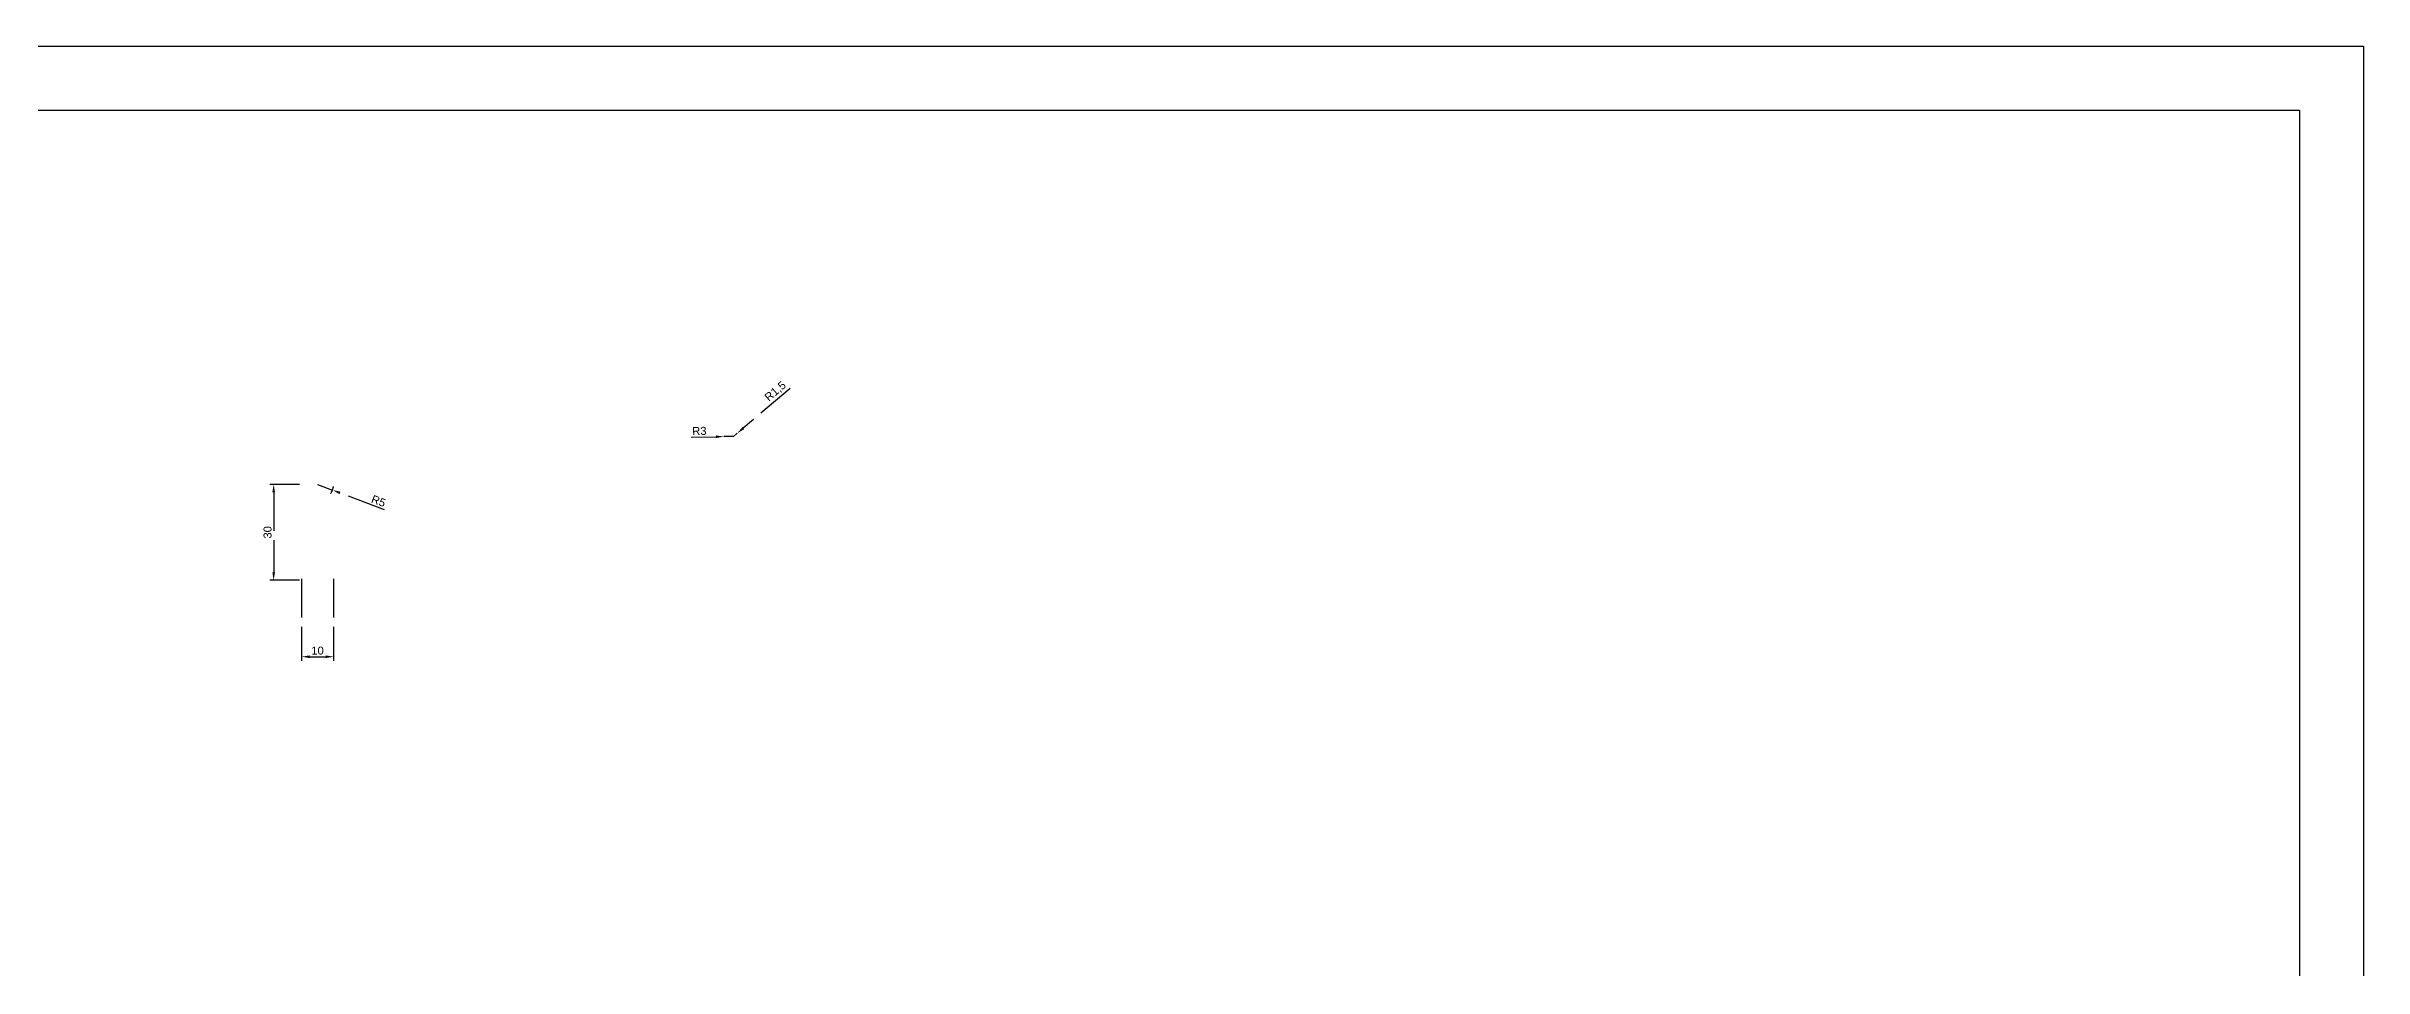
# Model space of a CAD drawing. Header units: millimetres. Extents: x 155 to 1344, y 107 to 948.
# Drawn here: x 620 to 1344, y 660 to 948 of the extents above; entities that cross this region are included whole.
import ezdxf

# ---------------------------------------------------------------- set-up
doc = ezdxf.new("R2010")
doc.units = ezdxf.units.MM
doc.linetypes.add('ACAD_ISO02W100', pattern=[15, 12, -3])
doc.layers.add('AuxiliaryLayer', color=170, linetype='ACAD_ISO02W100')
doc.layers.add('WorkingLayer', color=7, linetype='Continuous')
doc.styles.get("Standard").update_dxf_attribs({"font": 'arial.ttf'})
doc.dimstyles.new('ISO-25', dxfattribs={"dimtxt": 2.5, "dimasz": 2.5, "dimexe": 1.25, "dimexo": 0.625, "dimtad": 1, "dimtxsty": 'Standard', "dimcen": 2.5, "dimadec": 0, "dimazin": 0, "dimtfac": 1, "dimtmove": 0, "dimatfit": 3, "dimfxl": 1, "dimarcsym": 0})

# ---------------------------------------------------------------- blocks, each defined once
blk = doc.blocks.new('*D61')
at = {"layer": 'AuxiliaryLayer', "color": 0, "lineweight": -2, "transparency": 16777216}
for p, q in [((699.53, 810.82), (690.19, 810.82)), ((691.44, 808.32), (691.44, 783.32)), ((699.53, 780.82), (690.19, 780.82))]:
    blk.add_line(p, q, dxfattribs=at)
at = {"layer": 'AuxiliaryLayer', "color": 0, "transparency": 16777216}
for points in [[(691.03, 808.32), (691.86, 808.32), (691.44, 810.82)], [(691.03, 783.32), (691.86, 783.32), (691.44, 780.82)]]:
    blk.add_solid(points, dxfattribs=at)
at = {"layer": 'AuxiliaryLayer', "color": 0, "transparency": 16777216, "insert": (689.54, 795.82), "char_height": 2.5, "attachment_point": 5, "rotation": 90}
blk.add_mtext('30', dxfattribs=at)
blk = doc.blocks.new('*D62')
at = {"layer": 'AuxiliaryLayer', "color": 0, "lineweight": -2, "transparency": 16777216}
for p, q in [((852.78, 840.85), (838.17, 828.41)), ((835.12, 825.82), (836.26, 826.79))]:
    blk.add_line(p, q, dxfattribs=at)
at = {"layer": 'AuxiliaryLayer', "color": 0, "transparency": 16777216}
blk.add_solid([(837.9, 828.73), (838.44, 828.1), (836.26, 826.79)], dxfattribs=at)
at = {"layer": 'AuxiliaryLayer', "color": 0, "transparency": 16777216, "insert": (848.28, 839.81), "char_height": 2.5, "attachment_point": 5, "rotation": 40.40331}
blk.add_mtext('R1,5', dxfattribs=at)
blk = doc.blocks.new('*D63')
at = {"layer": 'AuxiliaryLayer', "color": 0, "lineweight": -2, "transparency": 16777216}
for p, q in [((821.84, 825.56), (829.62, 825.71)), ((835.12, 825.82), (832.12, 825.76))]:
    blk.add_line(p, q, dxfattribs=at)
at = {"layer": 'AuxiliaryLayer', "color": 0, "transparency": 16777216}
blk.add_solid([(829.61, 826.13), (829.63, 825.3), (832.12, 825.76)], dxfattribs=at)
at = {"layer": 'AuxiliaryLayer', "color": 0, "transparency": 16777216, "insert": (824.44, 827.51), "char_height": 2.5, "attachment_point": 5, "rotation": 1.11954}
blk.add_mtext('R3', dxfattribs=at)
blk = doc.blocks.new('*D94')
at = {"layer": 'AuxiliaryLayer', "color": 0, "lineweight": -2, "transparency": 16777216}
for p, q in [((700.15, 781.23), (700.15, 755.67)), ((710.15, 781.23), (710.15, 755.67)), ((702.65, 756.92), (707.65, 756.92))]:
    blk.add_line(p, q, dxfattribs=at)
at = {"layer": 'AuxiliaryLayer', "color": 0, "transparency": 16777216}
for points in [[(702.65, 757.33), (702.65, 756.5), (700.15, 756.92)], [(707.65, 757.33), (707.65, 756.5), (710.15, 756.92)]]:
    blk.add_solid(points, dxfattribs=at)
at = {"layer": 'AuxiliaryLayer', "color": 0, "transparency": 16777216, "insert": (705.15, 758.82), "char_height": 2.5, "attachment_point": 5}
blk.add_mtext('10', dxfattribs=at)
blk = doc.blocks.new('*D77')
at = {"layer": 'AuxiliaryLayer', "color": 0, "lineweight": -2, "transparency": 16777216}
for p, q in [((705.15, 810.82), (709.82, 809.04)), ((726.02, 802.88), (712.16, 808.15))]:
    blk.add_line(p, q, dxfattribs=at)
blk.add_arc((705.15, 810.82), 5, 324.84375, 352.83803, dxfattribs=at)
at = {"layer": 'AuxiliaryLayer', "color": 0, "transparency": 16777216}
blk.add_solid([(712.31, 808.54), (712.01, 807.76), (709.82, 809.04)], dxfattribs=at)
at = {"layer": 'AuxiliaryLayer', "color": 0, "transparency": 16777216, "insert": (724.21, 805.6), "char_height": 2.5, "attachment_point": 5, "rotation": 339.16769}
blk.add_mtext('R5', dxfattribs=at)

msp = doc.modelspace()

# ---------------------------------------------------------------- linework, layer by layer
at = {"layer": 'WorkingLayer', "color": 7, "linetype": 'ByBlock'}
for p, q in [((155.416, 947.814), (1344.416, 947.814)), ((1344.416, 947.814), (1344.416, 106.814)), ((175.416, 927.814), (1324.416, 927.814)), ((1324.416, 927.814), (1324.416, 126.814))]:
    msp.add_line(p, q, dxfattribs=at)

# ---------------------------------------------------------------- dimensions: what is measured, and where the dimension line sits
at = {"layer": 'AuxiliaryLayer'}
for center, mpoint, picture, middle in [((835.12, 825.82, -10), (836.262, 826.793, -10), '*D62', (849.655, 838.193, -5)), ((705.152, 810.82, -10), (709.825, 809.042, -10), '*D77', (723.541, 803.823, -5))]:
    dim = msp.add_radius_dim(center=center, mpoint=mpoint, dimstyle='ISO-25', dxfattribs=at)
    dim.commit()
    dim.dimension.update_dxf_attribs({"geometry": picture, "text_midpoint": middle, "dimtype": 164})
dim = msp.add_radius_dim(center=(835.12, 825.82, -15), mpoint=(832.121, 825.762, -15), dimstyle='ISO-25', dxfattribs=at)
dim.commit()
dim.dimension.update_dxf_attribs({"geometry": '*D63', "text_midpoint": (824.444, 827.515, -5)})
dim = msp.add_aligned_dim(p1=(700.152, 810.82, -12.5), p2=(700.152, 780.82, -12.5), distance=-8.709, dimstyle='ISO-25', dxfattribs=at)
dim.commit()
dim.dimension.update_dxf_attribs({"geometry": '*D61', "text_midpoint": (689.541, 795.82, -5)})
dim = msp.add_linear_dim(base=(710.152, 756.915, -5), p1=(700.152, 781.854, -10), p2=(710.152, 781.854, -10), dimstyle='ISO-25', dxfattribs=at)
dim.commit()
dim.dimension.update_dxf_attribs({"geometry": '*D94', "text_midpoint": (705.152, 758.817, -5)})

doc.saveas('drawing.dxf')
